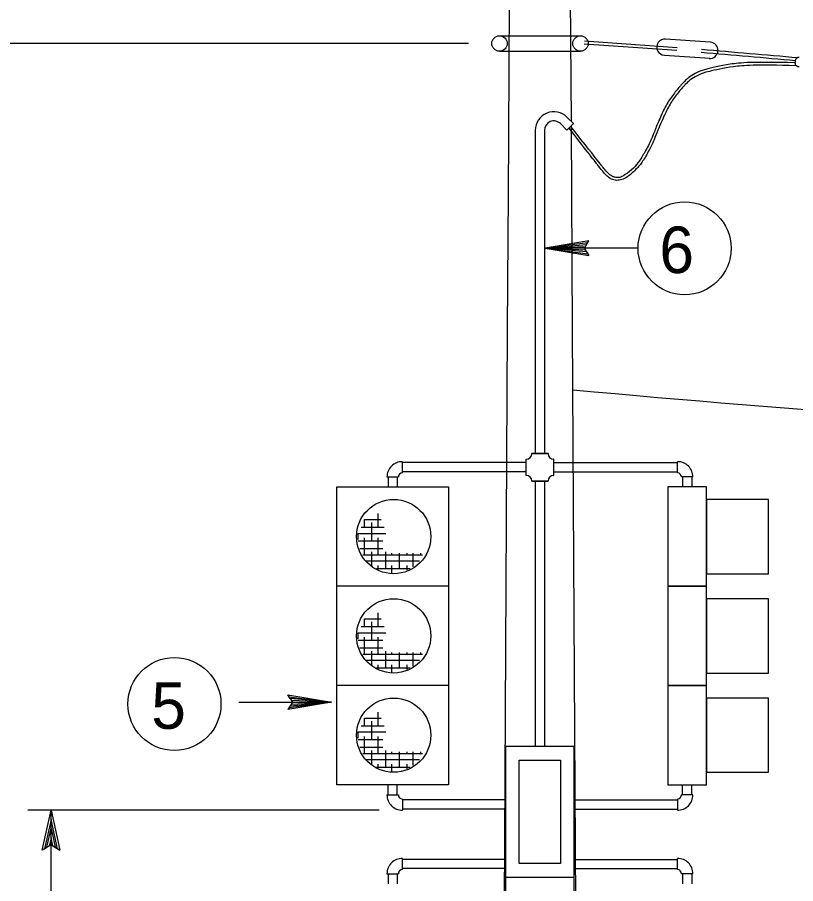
# Model space of a CAD drawing. Extents: x -893 to 867, y -474 to 712.
# Drawn here: x -378.1 to -261, y -59.9 to 70.6 of the extents above; entities that cross this region are included whole.
import ezdxf

# ---------------------------------------------------------------- set-up
doc = ezdxf.new("R2010")
doc.units = 0
for name, color, linetype in [('212 Leaders and Dim Lines', 7, 'Continuous'), ('214 Text and Titles', 7, 'Continuous'), ('220 Structural Steel', 7, 'Continuous'), ('221 Structural Steel', 7, 'Continuous'), ('222 Structural Steel', 7, 'Continuous'), ('226 Not Assigned', 7, 'Continuous'), ('60 Nongeo Data', 7, 'Continuous')]:
    doc.layers.add(name, color=color, linetype=linetype)

# ---------------------------------------------------------------- blocks, each defined once
blk = doc.blocks.new('AHT')
at = {"layer": '60 Nongeo Data'}
blk.add_lwpolyline([(-5.9055, 1.3189), (0, 0), (-5.9059, -1.3094), (-5.6957, -0.9602), (-1.3693, -0.0035), (-5.6968, 0.9693), (-5.4886, 0.6205), (-2.7193, 0.002), (-5.4858, -0.6114), (-5.2756, -0.2622), (-4.0791, 0.0031), (-5.2799, 0.2713), (-5.1181, 0), (-5.9059, -1.3094), (-5.1181, 0)], close=True, dxfattribs=at)

msp = doc.modelspace()

# ---------------------------------------------------------------- linework, layer by layer
at = {"layer": '212 Leaders and Dim Lines'}
for p, q in [((-292.15, 36.89), (-298.71, 35.79)), ((-292.32, 36.61), (-298.71, 35.79)), ((-292.49, 36.34), (-292.15, 36.89)), ((-298.71, 35.79), (-292.49, 36.34)), ((-298.71, 35.79), (-292.66, 36.07)), ((-284.75, 35.79), (-298.71, 35.79)), ((-292.83, 35.79), (-298.71, 35.79)), ((-298.71, 35.79), (-292.15, 34.7)), ((-292.49, 35.24), (-298.71, 35.79)), ((-292.66, 35.52), (-298.71, 35.79)), ((-298.71, 35.79), (-292.32, 34.97)), ((-292.49, 36.34), (-292.83, 35.79)), ((-292.83, 35.79), (-292.49, 35.24)), ((-292.49, 35.24), (-292.15, 34.7))]:
    msp.add_line(p, q, dxfattribs=at)
at = {"layer": '214 Text and Titles'}
for p, q in [((-344.83, -32.55), (-330.87, -32.55)), ((-337.1, -32), (-337.44, -31.45)), ((-337.44, -31.45), (-330.87, -32.55)), ((-330.87, -32.55), (-337.44, -33.65)), ((-337.27, -31.73), (-330.87, -32.55)), ((-330.87, -32.55), (-337.27, -33.37)), ((-330.87, -32.55), (-337.1, -32)), ((-337.1, -32), (-336.76, -32.55)), ((-337.1, -33.1), (-330.87, -32.55)), ((-336.76, -32.55), (-337.1, -33.1)), ((-330.87, -32.55), (-336.93, -32.28)), ((-336.93, -32.82), (-330.87, -32.55)), ((-336.76, -32.55), (-330.87, -32.55)), ((-337.1, -33.1), (-337.44, -33.65))]:
    msp.add_line(p, q, dxfattribs=at)
for centre in [(-277.75, 35.79), (-354.5, -32.81)]:
    msp.add_circle(centre, 7, dxfattribs=at)
at = {"layer": '220 Structural Steel'}
for p, q in [((-305.6, 67.79), (-293.41, 67.79)), ((-305.6, 65.46), (-293.41, 65.46))]:
    msp.add_line(p, q, dxfattribs=at)
for centre in [(-305.59, 66.62), (-293.41, 66.61)]:
    msp.add_circle(centre, 1.16, dxfattribs=at)
at = {"layer": '221 Structural Steel'}
for p, q in [((-294.96, 76.07), (-294.84, 54.93)), ((-304.15, 62.67), (-304.09, 73.32)), ((-304.26, 43.7), (-304.15, 62.67)), ((-294.84, 54.17), (-294.67, 23.55)), ((-304.29, 37.52), (-304.26, 43.7)), ((-304.37, 23.55), (-304.29, 37.52)), ((-305.28, -140.33), (-304.37, 23.55)), ((-294.67, 23.55), (-293.85, -123.39))]:
    msp.add_line(p, q, dxfattribs=at)
at = {"layer": '222 Structural Steel'}
msp.add_open_spline([(-260.51, 63.1), (-260.53, 63.1), (-260.56, 63.1), (-260.89, 63.12), (-261.12, 63.48), (-261.09, 64.22), (-260.82, 64.57), (-260.51, 64.56)], degree=3, dxfattribs=at)
at = {"layer": '226 Not Assigned'}
for p, q in [((-292.86, 66.55), (-278.9, 65.59)), ((-292.83, 67), (-278.87, 66.03)), ((-273.92, 66.81), (-280.62, 67.29)), ((-273.96, 64.34), (-280.79, 64.83)), ((-295.45, 55.53), (-294.46, 54.55)), ((-300.22, 53.57), (-300.22, 4.92)), ((-298.82, 53.56), (-298.82, 4.92)), ((-296.43, 54.55), (-295.45, 53.56)), ((-296.43, 54.55), (-296.43, 54.55)), ((-295.45, 53.56), (-294.46, 54.55)), ((-301.6, 1.61), (-301.6, 4.05)), ((-301.6, 4.05), (-301.56, 4.05)), ((-297.42, 4.05), (-297.46, 4.05)), ((-297.42, 1.61), (-297.42, 4.05)), ((-320.21, 1.99), (-320.21, 3.66)), ((-301.61, 3.53), (-320.21, 3.53)), ((-297.42, 3.53), (-278.82, 3.53)), ((-278.82, 1.99), (-278.82, 3.66)), ((-322.53, 1.37), (-320.81, 1.37)), ((-322.37, 1.37), (-322.37, -0.14)), ((-320.97, 1.37), (-320.97, -0.14)), ((-301.61, 2.13), (-320.21, 2.13)), ((-301.56, 1.61), (-301.6, 1.61)), ((-297.46, 1.61), (-297.42, 1.61)), ((-297.42, 2.13), (-278.82, 2.13)), ((-276.5, 1.37), (-278.22, 1.37)), ((-278.06, 1.37), (-278.06, -0.14)), ((-276.66, 1.37), (-276.66, -0.14)), ((-300.22, 0.73), (-300.22, -39.21)), ((-300.22, 0.73), (-300.22, -6.25)), ((-298.82, 0.73), (-298.82, -39.21)), ((-298.82, 0.73), (-298.82, -6.25)), ((-330.07, -0.14), (-313.28, -0.14)), ((-330.07, -44.98), (-330.07, -0.14)), ((-313.28, -0.14), (-313.28, -44.98)), ((-325.93, -5.05), (-323.4, -5.05)), ((-325.93, -6.2), (-325.93, -5.05)), ((-323.86, -6.2), (-323.86, -4.13)), ((-326.39, -6.2), (-322.94, -6.2)), ((-324.78, -8.27), (-324.78, -5.51)), ((-326.85, -7.12), (-322.71, -7.12)), ((-326.85, -8.04), (-326.85, -7.12)), ((-325.93, -10.34), (-325.93, -7.81)), ((-323.86, -10.34), (-323.86, -7.81)), ((-326.85, -8.27), (-323.17, -8.27)), ((-326.62, -9.42), (-323.17, -9.42)), ((-326.16, -10.34), (-317.19, -10.34)), ((-324.78, -11.95), (-324.78, -9.88)), ((-322.71, -12.41), (-322.71, -9.88)), ((-321.79, -10.34), (-321.79, -10.11)), ((-320.64, -12.41), (-320.64, -10.11)), ((-319.49, -10.34), (-319.49, -10.11)), ((-318.57, -12.18), (-318.57, -10.11)), ((-317.42, -10.34), (-317.42, -10.11)), ((-325.7, -11.26), (-317.65, -11.26)), ((-324.09, -12.41), (-319.03, -12.41)), ((-323.86, -12.64), (-323.86, -11.95)), ((-321.79, -13.1), (-321.79, -11.95)), ((-319.49, -12.64), (-319.49, -11.95)), ((-313.28, -15.08), (-330.07, -15.08)), ((-323.86, -21.15), (-323.86, -19.08)), ((-325.93, -20), (-323.4, -20)), ((-325.93, -21.15), (-325.93, -20)), ((-324.78, -23.22), (-324.78, -20.46)), ((-326.85, -22.07), (-322.71, -22.07)), ((-326.85, -22.99), (-326.85, -22.07)), ((-326.39, -21.14), (-322.94, -21.15)), ((-326.85, -23.22), (-323.17, -23.22)), ((-325.93, -25.28), (-325.93, -22.76)), ((-323.86, -25.29), (-323.86, -22.76)), ((-326.62, -24.37), (-323.17, -24.37)), ((-326.16, -25.29), (-317.19, -25.29)), ((-324.78, -26.9), (-324.78, -24.83)), ((-322.71, -27.36), (-322.71, -24.83)), ((-321.79, -25.29), (-321.79, -25.06)), ((-320.64, -27.36), (-320.64, -25.06)), ((-319.49, -25.28), (-319.49, -25.06)), ((-318.57, -27.13), (-318.57, -25.06)), ((-317.42, -25.28), (-317.42, -25.06)), ((-325.7, -26.21), (-317.65, -26.21)), ((-324.09, -27.36), (-319.03, -27.36)), ((-323.86, -27.59), (-323.86, -26.9)), ((-321.79, -28.05), (-321.79, -26.9)), ((-319.49, -27.59), (-319.49, -26.9)), ((-313.28, -30.03), (-330.07, -30.03)), ((-325.93, -34.95), (-323.4, -34.95)), ((-325.93, -36.1), (-325.93, -34.95)), ((-323.86, -36.1), (-323.86, -34.03)), ((-326.39, -36.09), (-322.94, -36.1)), ((-324.78, -38.17), (-324.78, -35.41)), ((-326.85, -37.02), (-322.71, -37.02)), ((-326.85, -37.94), (-326.85, -37.02)), ((-325.93, -40.23), (-325.93, -37.71)), ((-323.86, -40.24), (-323.86, -37.71)), ((-326.85, -38.17), (-323.17, -38.17)), ((-326.62, -39.32), (-323.17, -39.32)), ((-326.16, -40.24), (-317.19, -40.24)), ((-324.78, -41.85), (-324.78, -39.78)), ((-322.71, -42.31), (-322.71, -39.78)), ((-321.79, -40.24), (-321.79, -40.01)), ((-320.64, -42.31), (-320.64, -40.01)), ((-319.49, -40.23), (-319.49, -40.01)), ((-318.57, -42.08), (-318.57, -40.01)), ((-317.42, -40.23), (-317.42, -40.01)), ((-325.7, -41.16), (-317.65, -41.16)), ((-324.09, -42.31), (-319.03, -42.31)), ((-323.86, -42.54), (-323.86, -41.85)), ((-321.79, -43), (-321.79, -41.85)), ((-319.49, -42.54), (-319.49, -41.85)), ((-313.28, -44.98), (-330.07, -44.98)), ((-322.37, -46.48), (-322.37, -44.98)), ((-320.97, -46.48), (-320.97, -44.98)), ((-278.06, -46.48), (-278.06, -44.98)), ((-276.66, -46.48), (-276.66, -44.98)), ((-322.53, -46.48), (-320.81, -46.48)), ((-276.5, -46.48), (-278.22, -46.48)), ((-320.21, -47.11), (-320.21, -48.78)), ((-304.69, -47.25), (-320.21, -47.25)), ((-294.35, -47.25), (-278.82, -47.25)), ((-278.82, -47.11), (-278.82, -48.78)), ((-304.69, -48.64), (-320.21, -48.64)), ((-294.35, -48.64), (-278.82, -48.64)), ((-320.21, -57.72), (-320.21, -56.05)), ((-278.82, -57.72), (-278.82, -56.05)), ((-304.69, -56.19), (-320.21, -56.19)), ((-294.35, -56.19), (-278.82, -56.19)), ((-322.53, -58.35), (-320.81, -58.35)), ((-322.37, -58.35), (-322.37, -59.85)), ((-320.97, -58.35), (-320.97, -59.85)), ((-304.69, -57.58), (-320.21, -57.58)), ((-294.35, -57.58), (-278.82, -57.58)), ((-276.5, -58.35), (-278.22, -58.35)), ((-278.06, -58.35), (-278.06, -59.85)), ((-276.66, -58.35), (-276.66, -59.85)), ((-304.69, -58.85), (-294.35, -58.85))]:
    msp.add_line(p, q, dxfattribs=at)
for points in [[(-300.72, 4.89), (-300.72, 4.92), (-298.3, 4.92)], [(-298.3, 4.89), (-298.3, 4.92), (-300.72, 4.92)], [(-298.3, 0.73), (-300.72, 0.73), (-300.72, 0.77)], [(-300.72, 0.73), (-298.3, 0.73), (-298.3, 0.77)]]:
    msp.add_lwpolyline(points, dxfattribs=at)
for points in [[(-280.27, -15.08), (-274.45, -15.08), (-274.45, -0.13), (-280.27, -0.13)], [(-274.45, -13.19), (-265.14, -13.19), (-265.14, -2.02), (-274.45, -2.02)], [(-280.27, -30.03), (-274.45, -30.03), (-274.45, -15.08), (-280.27, -15.08)], [(-274.45, -28.14), (-265.14, -28.14), (-265.14, -16.97), (-274.45, -16.97)], [(-280.27, -44.98), (-274.45, -44.98), (-274.45, -30.03), (-280.27, -30.03)], [(-274.45, -43.09), (-265.14, -43.09), (-265.14, -31.92), (-274.45, -31.92)], [(-304.69, -62.99), (-294.35, -62.99), (-294.35, -39.21), (-304.69, -39.21)], [(-302.62, -41.28), (-296.42, -41.28), (-296.42, -56.79), (-302.62, -56.79)]]:
    msp.add_lwpolyline(points, close=True, dxfattribs=at)
for centre in [(-321.52, -7.61), (-321.52, -22.55), (-321.52, -37.5)]:
    msp.add_circle(centre, 5.59, dxfattribs=at)
for centre, radius, start, end in [((-280.71, 66.06), 1.23, 86.0273, 266.0273), ((-273.96, 65.59), 1.23, 266.0273, 86.0273), ((13.56, 3315.13), 3262.63, 264.92163, 265.17154), ((13.59, 3315.58), 3262.63, 264.92185, 265.17678), ((-297.42, 53.56), 2.79, 45, 180), ((-297.42, 53.56), 1.4, 45, 180), ((0.04, 3286.65), 3285.41, 264.85574, 266.63652), ((-301.56, 4.89), 0.838, 270, 360), ((-297.46, 4.89), 0.838, 180, 270), ((-320.23, 1.37), 2.3, 89.422, 180), ((-278.8, 1.37), 2.3, 0, 90.578), ((-320.19, 1.37), 0.627, 92.2838, 180), ((-301.56, 0.77), 0.838, 0, 90), ((-297.46, 0.77), 0.838, 90, 180), ((-278.85, 1.37), 0.627, 0, 87.7162), ((-320.23, -46.48), 2.3, 180, 270.578), ((-320.19, -46.48), 0.627, 180, 267.7162), ((-278.8, -46.48), 2.3, 269.422, 360), ((-278.85, -46.48), 0.627, 272.2838, 360), ((-320.23, -58.35), 2.3, 89.422, 180), ((-278.8, -58.35), 2.3, 0, 90.578), ((-320.19, -58.35), 0.627, 92.2838, 180), ((-278.85, -58.35), 0.627, 0, 87.7162)]:
    msp.add_arc(centre, radius, start, end, dxfattribs=at)
for points in [[(-260.88, 63.25), (-267.13, 63.45), (-270.64, 63.19), (-274.47, 62.34), (-275.53, 61.98), (-276.79, 61.24), (-277.15, 60.93), (-277.69, 60.4), (-277.95, 60.12), (-279.22, 58.64), (-280.13, 57.2), (-281.34, 54.64), (-281.71, 53.67), (-282.41, 51.95), (-282.77, 51.17), (-283.88, 49.08), (-284.68, 48.02), (-286.24, 46.55), (-286.96, 46.16), (-287.86, 46), (-288.12, 46.01), (-288.66, 46.15), (-288.87, 46.22), (-289.58, 46.82), (-290.07, 47.35), (-290.88, 48.39), (-291.16, 48.76), (-295.12, 53.87)], [(-261.09, 63.7), (-267.58, 63.88), (-271.12, 63.57), (-275.05, 62.6), (-276.15, 62.18), (-277.24, 61.41), (-277.45, 61.22), (-277.75, 60.94), (-277.89, 60.79), (-278.32, 60.34), (-278.6, 60.02), (-279.95, 58.33), (-280.89, 56.69), (-281.92, 54.3), (-282.12, 53.77), (-282.49, 52.85), (-282.67, 52.42), (-283.23, 51.18), (-283.62, 50.44), (-284.78, 48.53), (-285.61, 47.63), (-287.11, 46.54), (-287.65, 46.41), (-288.19, 46.46), (-288.3, 46.49), (-288.53, 46.56), (-288.62, 46.6), (-288.97, 46.83), (-289.42, 47.23), (-290.1, 48.06), (-290.26, 48.26), (-294.86, 54.13)]]:
    msp.add_open_spline(points, degree=3, dxfattribs=at)
at = {"layer": '60 Nongeo Data'}
for p, q in [((-310.26, 66.62), (-492.87, 66.62)), ((-323.72, -48.78), (-376.56, -48.78)), ((-373.05, -160.42), (-373.05, -48.78))]:
    msp.add_line(p, q, dxfattribs=at)

# ---------------------------------------------------------------- block references
at = {"layer": '60 Nongeo Data', "xscale": 1.019854721549637, "yscale": 1.0149526309781989, "rotation": 90}
msp.add_blockref('AHT', (-373.05, -48.78), dxfattribs=at)

# ---------------------------------------------------------------- texts
at = {"layer": '214 Text and Titles'}
msp.add_text('6', height=7, rotation=360, dxfattribs=at).set_placement((-281.54, 32.06))
msp.add_text('5', height=7, dxfattribs=at).set_placement((-357.98, -36.54))

doc.saveas('drawing.dxf')
